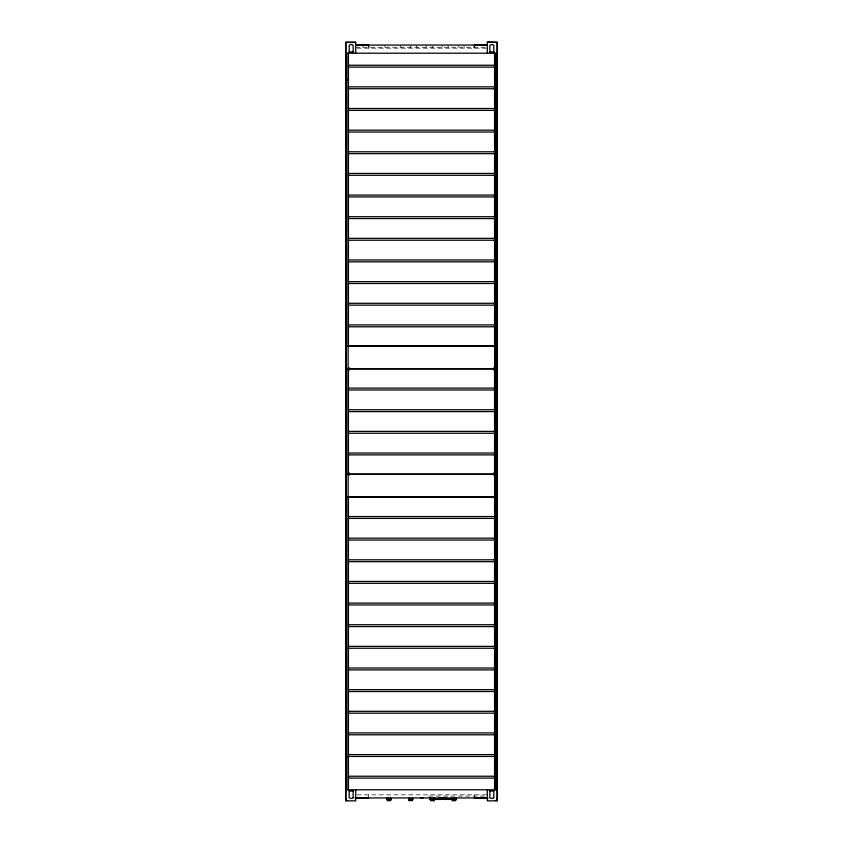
<?xml version="1.0" encoding="UTF-8"?>
<svg xmlns="http://www.w3.org/2000/svg" width="843" height="843" viewBox="0 0 843 843"><rect width="100%" height="100%" fill="white"/><g stroke="black" fill="none" stroke-linecap="round" stroke-linejoin="round"><path stroke-width="0.63" stroke-dasharray="4.21 3.16" d="M362.595 47.229L363.533 45.68M410.151 47.229L411.089 45.68M426.01 47.229L426.937 45.68M441.858 47.229L442.796 45.68M457.707 47.229L458.645 45.68M473.566 47.229L474.493 45.68M355.704 47.229L486.148 47.229M357.021 48.167L486.98 48.167M357.021 794.833L486.98 794.833M428.655 796.077L486.379 796.077M463.618 45.68L464.556 47.229M447.77 45.68L448.697 47.229M431.911 45.68L432.849 47.229M416.063 45.68L416.99 47.229M400.204 45.68L401.142 47.229M384.355 45.68L385.293 47.229M368.507 45.68L369.434 47.229M474.546 44.742L474.546 48.167M474.546 794.833L474.546 798.258M368.454 44.742L368.454 48.167M368.454 794.833L368.454 797.12"/><path stroke-width="1.26" d="M345.946 789.786L345.946 53.214M348.117 757.678L348.117 756.74M348.117 80.348L348.117 79.421M348.433 789.786L348.433 497.054L494.567 497.054L494.567 789.786M348.433 388.107L348.433 368.949L494.567 368.949L494.567 474.051L348.433 474.051L348.433 388.107L494.567 388.107M494.567 53.214L494.567 345.946L348.433 345.946L348.433 53.214M444.008 797.636L444.166 799.153L444.756 797.636M495.505 800.534L497.054 800.534L497.054 42.466L487.296 42.15L497.37 42.15L497.37 53.214L345.63 53.214L345.63 42.15L355.704 42.15L355.704 53.214M497.054 789.786L497.054 53.214M346.041 799.217L346.041 799.996M496.959 799.996L496.959 799.217M450.457 799.048L445.578 799.449L452.491 799.143M435.768 799.048L440.12 799.543L441.785 798.321L440.52 799.143L433.724 799.449L438.107 799.449L439.245 798.321C445.367 796.593 447.412 799.775 452.491 799.449M409.213 797.942L409.034 800.692L409.529 800.386M432.88 799.765L431.268 799.765M454.957 799.765L453.344 799.765M453.376 800.386L452.248 800.692L453.376 800.513M391.184 799.575L389.318 798.669L386.832 799.069L388.381 799.912L391.489 799.069M430.046 799.069L434.714 799.069L432.543 799.912L430.046 799.522M456.168 799.522L451.511 799.522L453.682 798.669L456.168 799.069M389.624 800.07L390.562 799.902M410.457 798.669L408.592 799.575L412.954 799.522L410.457 798.669L410.583 800.407L411.268 800.407L411.395 798.669M433.797 799.902L432.849 800.692M355.704 42.466L345.946 42.466L345.946 800.534L347.495 800.534M355.704 44.742L368.76 45.058M487.296 44.742L474.24 45.058M355.704 45.058L487.296 45.058M348.865 52.319L353.596 52.319M489.404 52.319L494.135 52.319M348.433 65.227L494.567 65.227M348.433 67.092L494.567 67.092M348.433 86.861L494.567 86.861M348.433 88.726L494.567 88.726M348.433 108.505L494.567 108.505M348.433 110.37L494.567 110.37M348.433 130.149L494.567 130.149M348.433 132.014L494.567 132.014M348.433 151.793L494.567 151.793M348.433 153.658L494.567 153.658M348.433 173.426L494.567 173.426M348.433 175.291L494.567 175.291M348.433 195.07L494.567 195.07M348.433 196.935L494.567 196.935M348.433 216.714L494.567 216.714M348.433 218.579L494.567 218.579M348.433 238.358L494.567 238.358M348.433 240.223L494.567 240.223M348.433 259.992L494.567 259.992M348.433 261.857L494.567 261.857M348.433 281.636L494.567 281.636M348.433 283.501L494.567 283.501M348.433 303.28L494.567 303.28M348.433 305.145L494.567 305.145M348.433 324.924L494.567 324.924M348.433 326.789L494.567 326.789M347.253 346.252L495.747 346.252M347.253 368.644L495.747 368.644M348.433 389.972L494.567 389.972M348.433 409.751L494.567 409.751M348.433 411.616L494.567 411.616M348.433 431.384L494.567 431.384M348.433 433.249L494.567 433.249M348.433 453.028L494.567 453.028M348.433 454.893L494.567 454.893M347.253 474.356L495.747 474.356M347.253 496.748L495.747 496.748M348.433 516.527L494.567 516.527M348.433 518.392L494.567 518.392M348.433 538.161L494.567 538.161M348.433 540.036L494.567 540.036M348.433 559.805L494.567 559.805M348.433 561.67L494.567 561.67M348.433 581.449L494.567 581.449M348.433 583.314L494.567 583.314M348.433 603.093L494.567 603.093M348.433 604.958L494.567 604.958M348.433 624.737L494.567 624.737M348.433 626.602L494.567 626.602M348.433 646.37L494.567 646.37M348.433 648.235L494.567 648.235M348.433 668.014L494.567 668.014M348.433 669.879L494.567 669.879M348.433 689.658L494.567 689.658M348.433 691.523L494.567 691.523M348.433 711.302L494.567 711.302M348.433 713.167L494.567 713.167M348.433 732.936L494.567 732.936M348.433 734.801L494.567 734.801M348.433 754.58L494.567 754.58M348.433 756.445L494.567 756.445M348.433 776.224L494.567 776.224M348.433 778.089L494.567 778.089M348.865 790.681L353.596 790.681M489.404 790.681L494.135 790.681M355.019 797.942L487.918 797.942M355.704 798.258L368.76 797.942M429.582 798.258L430.362 798.258M433.671 798.258L434.556 798.258M451.658 798.258L452.28 798.258M455.389 798.258L456.632 798.258M487.296 798.258L474.24 797.942M433.671 798.353L434.25 798.353M455.705 798.353L456.326 798.353M386.768 798.563L390.562 798.563M409.213 798.563L413.007 798.563M429.993 798.563L433.797 798.563M444.008 798.532L444.756 798.532M456.232 798.563L452.428 798.563L452.428 799.902L453.376 800.07M438.623 798.943L447.601 798.943M432.849 800.386L433.966 800.692L433.787 797.942M389.624 800.513L390.752 800.692L390.246 800.386M409.213 800.513L410.151 800.513M432.849 800.513L433.787 800.513M409.213 799.902L410.151 800.692M422.975 798.079L422.438 797.942A5.385 3.804 -90 0 1 420.562 797.942M446.98 798.321L448.107 799.449M412.522 797.942L412.48 800.692L411.7 800.692L411.7 798.563M439.245 798.321L438.107 799.449M493.945 367.569L493.945 370.203M493.945 472.797L493.945 475.431M487.675 797.942L487.675 798.532M487.296 42.466L487.296 53.214M487.296 789.786L487.296 800.85L497.37 800.85L497.37 789.786L345.63 789.786L345.63 800.85L355.704 800.85L355.704 789.786M455.747 798.563L455.747 797.942L455.705 800.692L454.925 800.692L454.925 798.563M454.619 798.669L454.493 800.407L453.808 800.407L453.682 798.669M453.376 798.563L453.376 800.692M452.754 797.942L452.754 798.563M451.69 798.985L451.69 799.607M442.217 798.532L442.059 799.153L441.469 798.532M434.535 798.985L434.535 799.607M434.408 799.016L434.408 799.575M433.471 797.942L433.471 798.563M432.543 798.669L432.417 800.407L431.732 800.407L431.605 798.669M431.3 798.563L431.3 800.692L430.52 800.692L430.246 797.942L430.478 798.563M390.562 797.942L390.562 800.513M389.624 798.563L389.624 800.692M389.318 798.669L389.192 800.407L388.507 800.407L388.381 798.669M388.075 798.563L388.075 800.692L387.295 800.692L387.032 797.942L387.253 798.563M349.055 367.569L349.055 370.203M349.055 472.797L349.055 475.431M348.117 53.214L348.117 789.786M455.389 799.29A1.243 1.243 0 0 1 453.07 799.912M432.691 800.376A1.243 1.243 0 0 1 430.826 799.29M494.883 53.214L494.883 789.786L494.883 53.214M456.042 798.563L455.968 797.942L455.968 798.563M493.808 51.697L493.808 45.227A3.446 3.446 0 0 0 489.857 45.227L489.857 51.697A3.446 3.446 0 0 0 493.808 51.697M493.808 797.773L493.808 791.303A3.446 3.446 0 0 0 489.857 791.303L489.857 797.773A3.446 3.446 0 0 0 493.808 797.773M353.143 51.697L353.143 45.227A3.446 3.446 0 0 0 349.192 45.227L349.192 51.697A3.446 3.446 0 0 0 353.143 51.697M353.143 797.773L353.143 791.303A3.446 3.446 0 0 0 349.192 791.303L349.192 797.773A3.446 3.446 0 0 0 353.143 797.773"/></g></svg>
